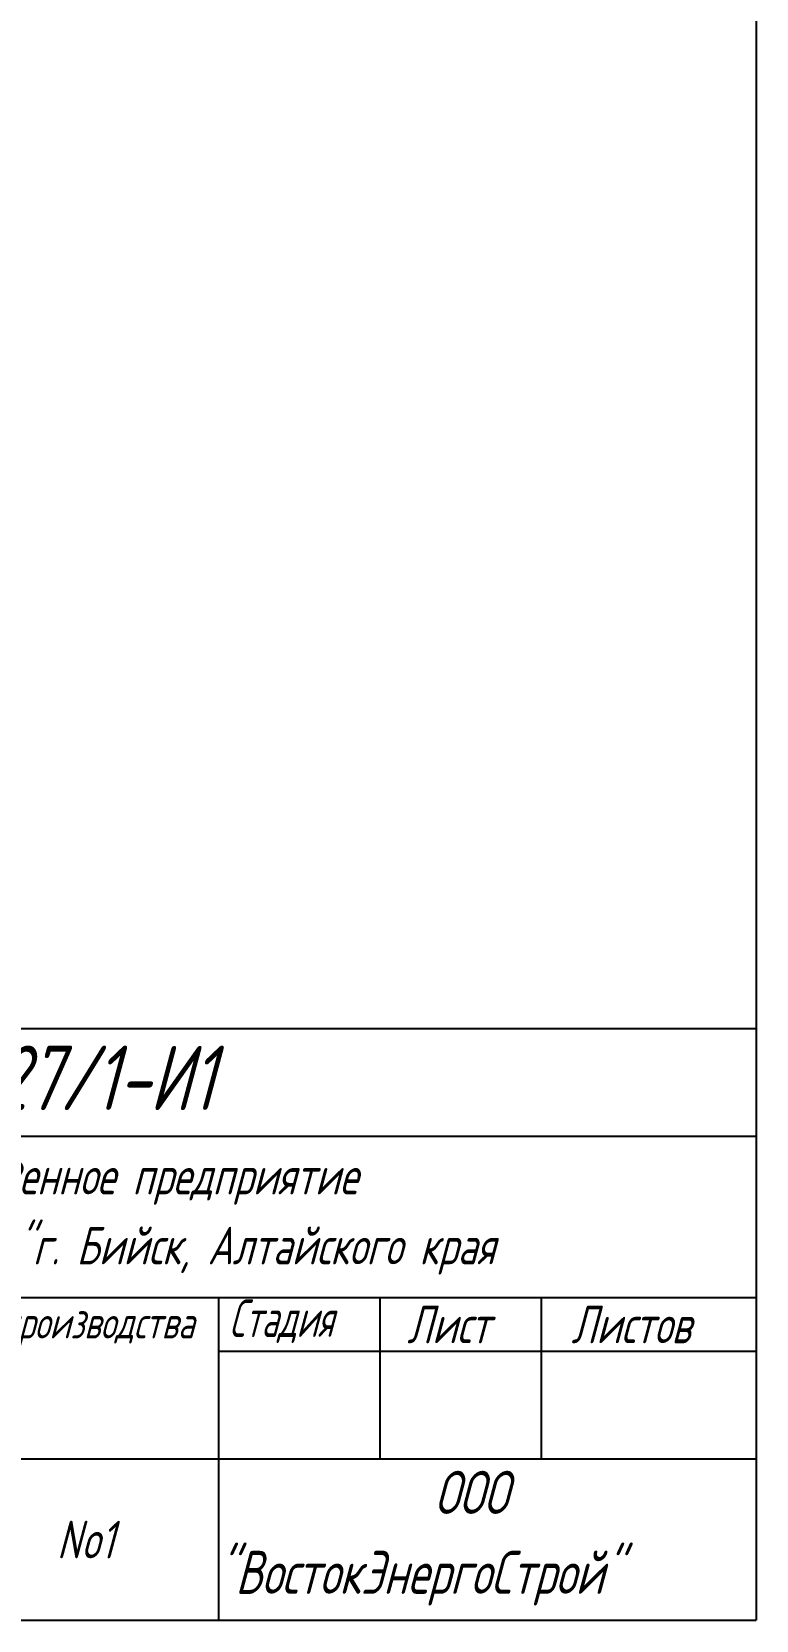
# Model space of a CAD drawing. Header units: millimetres. Extents: x 6735 to 13224, y -12144 to -9633.
# Drawn here: x 12947 to 13219, y -11015 to -10417 of the extents above; entities that cross this region are included whole.
import ezdxf

# ---------------------------------------------------------------- set-up
doc = ezdxf.new("R2010")
doc.units = ezdxf.units.MM
doc.layers.add('ИИ_ОФОРМЛЕНИЕ_025', color=7, linetype='Continuous', lineweight=25)
doc.layers.add('Рамка толстая', color=7, linetype='Continuous', lineweight=60)
doc.styles.add('Simplex', font='simplex.shx', dxfattribs={"width": 0.7, "oblique": 15})
doc.styles.get("Standard").update_dxf_attribs({"font": 'arial.ttf'})

msp = doc.modelspace()

# ---------------------------------------------------------------- linework, layer by layer
at = {"color": 18, "lineweight": -2, "true_color": 0x000000}
for p, q in [((12470.13048, -10791.8418), (13219.38048, -10791.8418)), ((13219.38048, -10828.9668), (13219.38048, -11014.5918)), ((12733.38048, -10832.3418), (13219.38048, -10832.3418)), ((12470.13048, -10893.0918), (13219.38048, -10893.0918)), ((13016.88048, -10893.0918), (13016.88048, -11014.5918)), ((13077.63048, -10893.0918), (13077.63048, -10953.8418)), ((13138.38048, -10893.0918), (13138.38048, -10953.8418)), ((13016.88048, -10913.3418), (13219.38048, -10913.3418)), ((12733.38048, -10953.8418), (13219.38048, -10953.8418)), ((12595.00548, -11014.5918), (13219.38048, -11014.5918))]:
    msp.add_line(p, q, dxfattribs=at)
at = {"layer": 'Рамка толстая', "color": 18, "lineweight": -2, "true_color": 0x000000}
for p in [(13219.38048, -10045.9668), (11886.25548, -11014.5918)]:
    msp.add_line(p, (13219.38048, -11014.5918), dxfattribs=at)

# ---------------------------------------------------------------- texts
at = {"color": 18, "lineweight": -2, "true_color": 0x000000, "style": 'Simplex', "oblique": 15}
for s, height, width, p in [('А-16947-2227/1-И1', 24.3, 0.7, (12807.8849, -10822.50609)), ('Федеральное казенное предприятие', 14.175, 0.7, (12831.731, -10854.2793)), ('"Бийский олеумный завод"г. Бийск, Алтайского края', 14.175, 0.7, (12765.25994, -10880.6043)), ('Стадия', 14.175, 0.6, (13020.83225, -10907.9418)), ('Лист', 14.175, 0.7, (13087.92423, -10910.3043)), ('Листов', 14.175, 0.7, (13149.77197, -10910.3043)), ('ООО', 16.2, 0.7, (13098.14009, -10974.57394)), ('No1', 14.175, 0.7, (12956.05261, -10991.33331)), ('"ВостокЭнергоСтрой"', 16.2, 0.7, (13016.48635, -11004.65966))]:
    msp.add_text(s, height=height, dxfattribs=dict(at, width=width)).set_placement(p)
at = {"layer": 'ИИ_ОФОРМЛЕНИЕ_025', "lineweight": -2, "insert": (12770.57225, -10896.5149), "char_height": 12, "attachment_point": 1}
msp.add_mtext_dynamic_manual_height_columns('{\\Fsimplex|c204;\\Q15;\\W0.7;\\C2;Реконструкция для создания производства октогена. \\PСклад исходного сырья}', width=276.2589272, gutter_width=12.5, heights=[0], dxfattribs=at)

doc.saveas('drawing.dxf')
